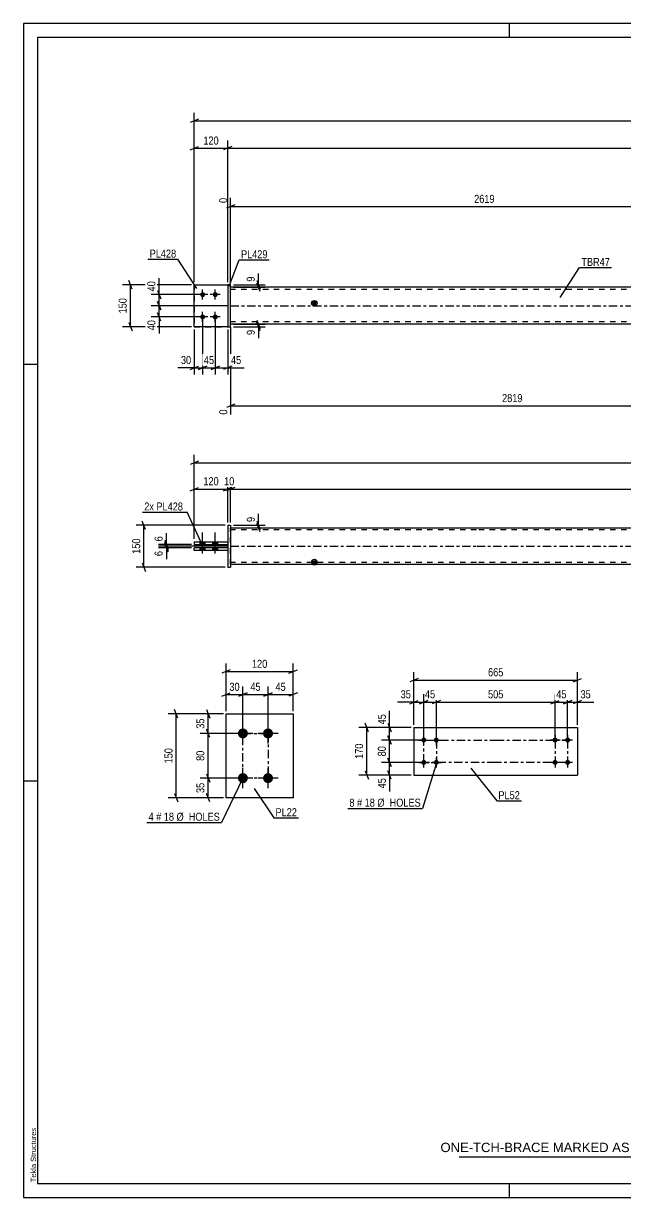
# Model space of a CAD drawing. Header units: millimetres. Extents: x 0 to 594, y 0 to 420.
# Drawn here: x 0 to 215.5, y 0 to 420 of the extents above; entities that cross this region are included whole.
import ezdxf

# ---------------------------------------------------------------- set-up
doc = ezdxf.new("R2010")
doc.units = ezdxf.units.MM
doc.linetypes.add('DXK_LINE_DOT2', pattern=[3.9198, 1.9599, -1.9599])
doc.linetypes.add('DXK_LINE_DOT3', pattern=[5.9187, 2.979, -0.9799, 0.9799, -0.9799])
doc.styles.add('Arial', font='ARIAL.TTF', dxfattribs={"height": 0.2})
doc.styles.add('Arial Narrow', font='ARIALN.TTF', dxfattribs={"height": 0.2})

# ---------------------------------------------------------------- blocks, each defined once
blk = doc.blocks.new('Unknown-501144083-1163')
at = {"color": 5, "linetype": 'Continuous'}
for p, q in [((594, 420), (0, 420)), ((0, 420), (0, 0)), ((174, 415), (174, 420)), ((589, 415), (5, 415)), ((5, 415), (5, 5)), ((5, 298), (0, 298)), ((5, 149), (0, 149)), ((5, 5), (589, 5)), ((174, 0), (174, 5)), ((0, 0), (594, 0))]:
    blk.add_line(p, q, dxfattribs=at)
at = {"color": 174, "linetype": 'Continuous', "style": 'Arial'}
blk.add_text('Tekla Structures', height=1.9102, rotation=90, dxfattribs=at).set_placement((4.5, 5.5))
blk = doc.blocks.new('Unknown-501144083-4539')
at = {"color": 7, "linetype": 'Continuous'}
blk.add_line((156, 14.5), (226, 14.5), dxfattribs=at)
at = {"color": 7, "style": 'Arial'}
blk.add_text('ONE-TCH-BRACE MARKED AS TBR47', height=3.3428, dxfattribs=at).set_placement((149.28, 16.25))
blk = doc.blocks.new('Part-501144083-1948 - 1937')
at = {"color": 2, "linetype": 'Continuous'}
for p, q in [((73.15, 240.51), (74.15, 240.51)), ((73.15, 240.51), (73.15, 225.51)), ((74.15, 240.51), (74.15, 225.51)), ((73.15, 225.51), (74.15, 225.51))]:
    blk.add_line(p, q, dxfattribs=at)
blk = doc.blocks.new('Bolt-501144083-1941 - 1937')
at = {"linetype": 'Continuous'}
for points in [[(63.25, 233.61), (65.05, 233.61), (65.05, 234.61), (63.25, 234.61)], [(63.25, 233.61), (65.05, 233.61), (65.05, 234.61), (63.25, 234.61)], [(63.25, 231.41), (65.05, 231.41), (65.05, 232.41), (63.25, 232.41)], [(63.25, 231.41), (65.05, 231.41), (65.05, 232.41), (63.25, 232.41)], [(67.75, 233.61), (69.55, 233.61), (69.55, 234.61), (67.75, 234.61)], [(67.75, 233.61), (69.55, 233.61), (69.55, 234.61), (67.75, 234.61)], [(67.75, 231.41), (69.55, 231.41), (69.55, 232.41), (67.75, 232.41)], [(67.75, 231.41), (69.55, 231.41), (69.55, 232.41), (67.75, 232.41)]]:
    blk.add_hatch(color=1, dxfattribs=at).paths.add_polyline_path(points)
at = {"color": 1, "linetype": 'Continuous'}
for p, q in [((64.15, 230.41), (64.15, 237.91)), ((64.15, 230.41), (64.15, 237.91)), ((68.65, 230.41), (68.65, 237.91)), ((68.65, 230.41), (68.65, 237.91)), ((63.25, 233.61), (63.25, 234.61)), ((63.25, 233.61), (63.25, 234.61)), ((63.25, 231.41), (63.25, 232.41)), ((63.25, 231.41), (63.25, 232.41)), ((65.05, 233.61), (65.05, 234.61)), ((65.05, 233.61), (65.05, 234.61)), ((65.05, 231.41), (65.05, 232.41)), ((65.05, 231.41), (65.05, 232.41)), ((67.75, 233.61), (67.75, 234.61)), ((67.75, 233.61), (67.75, 234.61)), ((67.75, 231.41), (67.75, 232.41)), ((67.75, 231.41), (67.75, 232.41)), ((69.55, 233.61), (69.55, 234.61)), ((69.55, 233.61), (69.55, 234.61)), ((69.55, 231.41), (69.55, 232.41)), ((69.55, 231.41), (69.55, 232.41))]:
    blk.add_line(p, q, dxfattribs=at)
blk = doc.blocks.new('Part-501144083-1958 - 1937')
at = {"color": 2, "linetype": 'Continuous'}
for p, q in [((61.15, 231.41), (61.15, 232.41)), ((73.15, 232.41), (61.15, 232.41)), ((73.15, 231.41), (61.15, 231.41)), ((73.15, 232.41), (73.15, 231.41))]:
    blk.add_line(p, q, dxfattribs=at)
blk = doc.blocks.new('Part-501144083-1953 - 1937')
at = {"color": 2, "linetype": 'Continuous'}
for p, q in [((61.15, 234.61), (61.15, 233.61)), ((61.15, 234.61), (73.15, 234.61)), ((61.15, 233.61), (73.15, 233.61)), ((73.15, 234.61), (73.15, 233.61))]:
    blk.add_line(p, q, dxfattribs=at)
blk = doc.blocks.new('Part-501144083-1974 - 1937')
at = {"linetype": 'Continuous'}
blk.add_hatch(color=2, dxfattribs=at).paths.add_polyline_path([(104.15, 226.41), (103.35, 227.81), (104.95, 227.81)])
at = {"color": 2, "linetype": 'Continuous'}
for p, q in [((74.15, 239.61), (162.15, 239.61)), ((162.25, 239.61), (400.1, 239.61)), ((400.2, 239.61), (488.2, 239.61)), ((274.77, 233.71), (274.77, 232.31)), ((274.77, 233.71), (302.32, 233.71)), ((274.77, 232.31), (302.32, 232.31)), ((287.59, 233.71), (287.59, 233.61)), ((287.59, 232.31), (287.59, 232.41)), ((302.32, 233.71), (302.32, 233.61)), ((302.32, 232.31), (302.32, 232.41)), ((104.15, 226.41), (103.35, 227.81)), ((103.35, 227.81), (104.95, 227.81)), ((104.95, 227.81), (104.15, 226.41)), ((162.15, 226.41), (74.15, 226.41)), ((400.1, 226.41), (162.25, 226.41)), ((488.2, 226.41), (400.2, 226.41))]:
    blk.add_line(p, q, dxfattribs=at)
at = {"color": 7, "linetype": 'DXK_LINE_DOT2'}
for p, q in [((74.15, 226.41), (74.15, 239.61)), ((488.2, 239.61), (488.2, 226.41)), ((162.15, 238.81), (74.15, 238.81)), ((400.1, 238.81), (162.25, 238.81)), ((488.2, 238.81), (400.2, 238.81)), ((260.04, 233.71), (260.04, 232.31)), ((274.77, 233.71), (260.04, 233.71)), ((260.04, 232.31), (274.77, 232.31)), ((287.59, 233.61), (287.59, 232.41)), ((302.32, 233.61), (302.32, 232.41)), ((162.15, 227.21), (74.15, 227.21)), ((400.1, 227.21), (162.25, 227.21)), ((488.2, 227.21), (400.2, 227.21))]:
    blk.add_line(p, q, dxfattribs=at)
at = {"color": 7, "linetype": 'DXK_LINE_DOT3'}
for p, q in [((74.15, 233.01), (162.15, 233.01)), ((162.25, 233.01), (400.1, 233.01)), ((400.2, 233.01), (488.2, 233.01))]:
    blk.add_line(p, q, dxfattribs=at)
at = {"color": 2, "linetype": 'Continuous'}
blk.add_circle((104.15, 227.31), 1, dxfattribs=at)
blk = doc.blocks.new('Bolt-501144083-2413 - 2407')
at = {"linetype": 'Continuous'}
for points in [[(143.3, 164.55, -1), (143.3, 162.75, -1)], [(147.8, 164.55, -1), (147.8, 162.75, -1)], [(143.3, 156.55, -1), (143.3, 154.75, -1)], [(147.8, 156.55, -1), (147.8, 154.75, -1)]]:
    blk.add_hatch(color=1, dxfattribs=at).paths.add_polyline_path(points)
at = {"color": 1, "linetype": 'Continuous'}
for p, q in [((143.3, 161.85), (143.3, 165.45)), ((147.8, 161.85), (147.8, 165.45)), ((141.5, 163.65), (145.1, 163.65)), ((146, 163.65), (149.6, 163.65)), ((141.5, 155.65), (145.1, 155.65)), ((143.3, 153.85), (143.3, 157.45)), ((146, 155.65), (149.6, 155.65)), ((147.8, 153.85), (147.8, 157.45))]:
    blk.add_line(p, q, dxfattribs=at)
blk = doc.blocks.new('Bolt-501144083-2418 - 2407')
at = {"linetype": 'Continuous'}
for points in [[(190.3, 162.75, -1), (190.3, 164.55, -1)], [(194.8, 162.75, -1), (194.8, 164.55, -1)], [(190.3, 154.75, -1), (190.3, 156.55, -1)], [(194.8, 154.75, -1), (194.8, 156.55, -1)]]:
    blk.add_hatch(color=1, dxfattribs=at).paths.add_polyline_path(points)
at = {"color": 1, "linetype": 'Continuous'}
for p, q in [((190.3, 165.45), (190.3, 161.85)), ((194.8, 165.45), (194.8, 161.85)), ((192.1, 163.65), (188.5, 163.65)), ((196.6, 163.65), (193, 163.65)), ((192.1, 155.65), (188.5, 155.65)), ((190.3, 157.45), (190.3, 153.85)), ((196.6, 155.65), (193, 155.65)), ((194.8, 157.45), (194.8, 153.85))]:
    blk.add_line(p, q, dxfattribs=at)
blk = doc.blocks.new('Part-501144083-2423 - 2407')
at = {"color": 2, "linetype": 'Continuous'}
for p, q in [((139.8, 168.15), (139.8, 151.15)), ((139.8, 168.15), (169, 168.15)), ((169.1, 168.15), (198.3, 168.15)), ((198.3, 168.15), (198.3, 151.15)), ((139.8, 151.15), (169, 151.15)), ((169.1, 151.15), (198.3, 151.15))]:
    blk.add_line(p, q, dxfattribs=at)
blk = doc.blocks.new('Bolt-501144083-1489 - 1403')
at = {"linetype": 'Continuous'}
for points in [[(64.15, 322.11, -1), (64.15, 323.91, -1)], [(68.65, 322.11, -1), (68.65, 323.91, -1)], [(64.15, 314.11, -1), (64.15, 315.91, -1)], [(68.65, 314.11, -1), (68.65, 315.91, -1)]]:
    blk.add_hatch(color=1, dxfattribs=at).paths.add_polyline_path(points)
at = {"color": 1, "linetype": 'Continuous'}
for p, q in [((64.15, 321.21), (64.15, 324.81)), ((68.65, 321.21), (68.65, 324.81)), ((65.95, 323.01), (62.35, 323.01)), ((70.45, 323.01), (66.85, 323.01)), ((65.95, 315.01), (62.35, 315.01)), ((64.15, 313.21), (64.15, 316.81)), ((70.45, 315.01), (66.85, 315.01)), ((68.65, 313.21), (68.65, 316.81))]:
    blk.add_line(p, q, dxfattribs=at)
blk = doc.blocks.new('Part-501144083-1462 - 1403')
at = {"color": 7, "linetype": 'DXK_LINE_DOT2'}
for p, q in [((61.15, 326.51), (61.15, 311.51)), ((61.15, 326.51), (73.15, 326.51)), ((73.15, 326.51), (73.15, 311.51)), ((61.15, 311.51), (73.15, 311.51))]:
    blk.add_line(p, q, dxfattribs=at)
blk = doc.blocks.new('Part-501144083-1430 - 1403')
at = {"linetype": 'Continuous'}
blk.add_hatch(color=2, dxfattribs=at).paths.add_polyline_path([(104.15, 319.01), (103.35, 320.41), (104.95, 320.41)])
at = {"color": 2, "linetype": 'Continuous'}
for p, q in [((162.15, 325.61), (74.15, 325.61)), ((400.1, 325.61), (162.25, 325.61)), ((488.2, 325.61), (400.2, 325.61)), ((104.15, 319.01), (103.35, 320.41)), ((103.35, 320.41), (104.95, 320.41)), ((104.95, 320.41), (104.15, 319.01)), ((162.15, 312.41), (74.15, 312.41)), ((400.1, 312.41), (162.25, 312.41)), ((488.2, 312.41), (400.2, 312.41))]:
    blk.add_line(p, q, dxfattribs=at)
at = {"color": 7, "linetype": 'DXK_LINE_DOT2'}
for p, q in [((74.15, 312.41), (74.15, 325.61)), ((162.15, 324.81), (74.15, 324.81)), ((400.1, 324.81), (162.25, 324.81)), ((260.04, 325.61), (260.04, 324.81)), ((287.59, 325.61), (287.59, 324.81)), ((488.2, 324.81), (400.2, 324.81)), ((488.2, 312.41), (488.2, 325.61)), ((162.15, 313.21), (74.15, 313.21)), ((400.1, 313.21), (162.25, 313.21)), ((274.77, 312.41), (274.77, 313.21)), ((302.32, 312.41), (302.32, 313.21)), ((488.2, 313.21), (400.2, 313.21))]:
    blk.add_line(p, q, dxfattribs=at)
at = {"color": 7, "linetype": 'DXK_LINE_DOT3'}
for p, q in [((74.15, 319.01), (162.15, 319.01)), ((162.25, 319.01), (400.1, 319.01)), ((400.2, 319.01), (488.2, 319.01))]:
    blk.add_line(p, q, dxfattribs=at)
at = {"color": 2, "linetype": 'Continuous'}
blk.add_circle((104.15, 319.91), 1, dxfattribs=at)
blk = doc.blocks.new('Part-501144083-1467 - 1403')
at = {"color": 2, "linetype": 'Continuous'}
for p, q in [((61.15, 311.51), (61.15, 326.51)), ((61.15, 326.51), (73.15, 326.51)), ((73.15, 311.51), (61.15, 311.51))]:
    blk.add_line(p, q, dxfattribs=at)
at = {"color": 7, "linetype": 'DXK_LINE_DOT2'}
blk.add_line((73.15, 326.51), (73.15, 311.51), dxfattribs=at)
blk = doc.blocks.new('Part-501144083-1472 - 1403')
at = {"color": 2, "linetype": 'Continuous'}
for p, q in [((74.15, 326.51), (73.15, 326.51)), ((73.15, 326.51), (73.15, 311.51)), ((74.15, 311.51), (74.15, 326.51)), ((73.15, 311.51), (74.15, 311.51))]:
    blk.add_line(p, q, dxfattribs=at)
blk = doc.blocks.new('Part-501144083-2172 - 2166')
at = {"color": 2, "linetype": 'Continuous'}
for p, q in [((72.55, 143.03), (72.55, 173.03)), ((72.55, 173.03), (96.55, 173.03)), ((96.55, 173.03), (96.55, 143.03)), ((96.55, 143.03), (72.55, 143.03))]:
    blk.add_line(p, q, dxfattribs=at)
blk = doc.blocks.new('Bolt-501144083-2233 - 2166')
at = {"linetype": 'Continuous'}
for points in [[(78.55, 164.23, -1), (78.55, 167.83, -1)], [(87.55, 164.23, -1), (87.55, 167.83, -1)], [(78.55, 148.23, -1), (78.55, 151.83, -1)], [(87.55, 148.23, -1), (87.55, 151.83, -1)]]:
    blk.add_hatch(color=1, dxfattribs=at).paths.add_polyline_path(points)
at = {"color": 1, "linetype": 'Continuous'}
for p, q in [((78.55, 162.43), (78.55, 169.63)), ((87.55, 162.43), (87.55, 169.63)), ((82.15, 166.03), (74.95, 166.03)), ((91.15, 166.03), (83.95, 166.03)), ((78.55, 146.43), (78.55, 153.63)), ((87.55, 146.43), (87.55, 153.63)), ((82.15, 150.03), (74.95, 150.03)), ((91.15, 150.03), (83.95, 150.03))]:
    blk.add_line(p, q, dxfattribs=at)
blk = doc.blocks.new('Rectangle-501144083-2539 - 2407')
at = {"color": 1, "linetype": 'DXK_LINE_DOT3'}
for p, q in [((143.3, 163.65), (169, 163.65)), ((143.3, 155.65), (143.3, 163.65)), ((169.1, 163.65), (194.8, 163.65)), ((194.8, 163.65), (194.8, 155.65)), ((169, 155.65), (143.3, 155.65)), ((194.8, 155.65), (169.1, 155.65))]:
    blk.add_line(p, q, dxfattribs=at)
blk = doc.blocks.new('Rectangle-501144083-2359 - 2166')
at = {"color": 1, "linetype": 'DXK_LINE_DOT3'}
blk.add_lwpolyline([(78.55, 166.03), (87.55, 166.03), (87.55, 150.03), (78.55, 150.03), (78.55, 166.03)], close=True, dxfattribs=at)
blk = doc.blocks.new('Line-501144083-2532 - 2407')
at = {"color": 1, "linetype": 'DXK_LINE_DOT3'}
blk.add_line((147.8, 163.65), (147.8, 155.65), dxfattribs=at)
blk = doc.blocks.new('Line-501144083-2525 - 2407')
at = {"color": 1, "linetype": 'DXK_LINE_DOT3'}
blk.add_line((190.3, 163.65), (190.3, 155.65), dxfattribs=at)
blk = doc.blocks.new('StraightDimension-501144083-2080 - 1937')
at = {"color": 7, "linetype": 'Continuous'}
for p, q in [((60.15, 233.61), (48.3, 233.61)), ((73.15, 233.01), (48.3, 233.01)), ((50.55, 235.11), (51.75, 232.11)), ((51.75, 231.51), (50.55, 234.51)), ((51.15, 233.01), (51.15, 233.61))]:
    blk.add_line(p, q, dxfattribs=at)
at = {"color": 0}
blk.add_wipeout([(50.4, 237.17), (46.2, 237.17), (46.2, 234.14), (50.4, 234.14)], dxfattribs=at)
at = {"color": 7, "linetype": 'Continuous'}
blk.add_line((51.15, 233.61), (51.15, 237.69), dxfattribs=at)
blk.add_line((51.15, 233.61), (51.15, 237.69), dxfattribs=at)
at = {"color": 3, "style": 'Arial Narrow'}
blk.add_text('6', height=2.86, rotation=90.0002, dxfattribs=at).set_placement((49.8, 234.74))
blk = doc.blocks.new('StraightDimension-501144083-1991 - 1937')
at = {"color": 7, "linetype": 'Continuous'}
for p, q in [((61.15, 235.61), (61.15, 265.68)), ((501.2, 235.61), (501.2, 265.68)), ((62.65, 263.43), (59.65, 262.23)), ((61.15, 262.83), (501.2, 262.83)), ((499.7, 262.23), (502.7, 263.43))]:
    blk.add_line(p, q, dxfattribs=at)
at = {"color": 0}
blk.add_wipeout([(285.43, 263.58), (285.43, 267.78), (276.92, 267.78), (276.92, 263.58)], dxfattribs=at)
at = {"color": 3, "style": 'Arial Narrow'}
blk.add_text('5838', height=2.863, dxfattribs=at).set_placement((277.52, 264.18))
blk = doc.blocks.new('StraightDimension-501144083-2030 - 1937')
at = {"color": 7, "linetype": 'Continuous'}
for p, q in [((74.15, 241.51), (74.15, 256.31)), ((488.2, 241.51), (488.2, 256.31)), ((75.65, 254.06), (72.65, 252.86)), ((74.15, 253.46), (488.2, 253.46)), ((486.7, 252.86), (489.7, 254.06))]:
    blk.add_line(p, q, dxfattribs=at)
at = {"color": 0}
blk.add_wipeout([(285.43, 254.21), (285.43, 258.41), (276.92, 258.41), (276.92, 254.21)], dxfattribs=at)
at = {"color": 3, "style": 'Arial Narrow'}
blk.add_text('5578', height=2.863, dxfattribs=at).set_placement((277.52, 254.81))
blk = doc.blocks.new('StraightDimension-501144083-2002 - 1937')
at = {"color": 7, "linetype": 'Continuous'}
for p, q in [((75.15, 240.51), (86.55, 240.51)), ((75.15, 239.61), (86.55, 239.61)), ((83.55, 242.01), (84.75, 239.01)), ((84.75, 238.11), (83.55, 241.11)), ((84.15, 239.61), (84.15, 240.51))]:
    blk.add_line(p, q, dxfattribs=at)
at = {"color": 0}
blk.add_wipeout([(83.4, 244.07), (79.2, 244.07), (79.2, 241.04), (83.4, 241.04)], dxfattribs=at)
at = {"color": 7, "linetype": 'Continuous'}
blk.add_line((84.15, 240.51), (84.15, 244.59), dxfattribs=at)
blk.add_line((84.15, 240.51), (84.15, 244.59), dxfattribs=at)
at = {"color": 3, "style": 'Arial Narrow'}
blk.add_text('9', height=2.86, rotation=90.0002, dxfattribs=at).set_placement((82.8, 241.64))
blk = doc.blocks.new('StraightDimension-501144083-2011 - 1937')
at = {"color": 7, "linetype": 'Continuous'}
for p, q in [((61.15, 235.61), (61.15, 256.31)), ((73.15, 241.51), (73.15, 256.31)), ((59.65, 252.86), (62.65, 254.06)), ((61.15, 253.46), (73.15, 253.46)), ((74.65, 254.06), (71.65, 252.86))]:
    blk.add_line(p, q, dxfattribs=at)
at = {"color": 0}
blk.add_wipeout([(70.5, 254.21), (70.5, 258.41), (63.81, 258.41), (63.81, 254.21)], dxfattribs=at)
at = {"color": 3, "style": 'Arial Narrow'}
blk.add_text('120', height=2.863, dxfattribs=at).set_placement((64.41, 254.81))
blk = doc.blocks.new('StraightDimension-501144083-2021 - 1937')
at = {"color": 7, "linetype": 'Continuous'}
for p, q in [((73.15, 241.51), (73.15, 256.31)), ((74.15, 241.51), (74.15, 256.31)), ((71.65, 252.86), (74.65, 254.06)), ((75.65, 254.06), (72.65, 252.86)), ((73.15, 253.46), (74.15, 253.46))]:
    blk.add_line(p, q, dxfattribs=at)
at = {"color": 0}
blk.add_wipeout([(76.08, 254.21), (76.08, 258.41), (71.23, 258.41), (71.23, 254.21)], dxfattribs=at)
at = {"color": 3, "style": 'Arial Narrow'}
blk.add_text('10', height=2.863, dxfattribs=at).set_placement((71.83, 254.81))
blk = doc.blocks.new('StraightDimension-501144083-2067 - 1937')
at = {"color": 7, "linetype": 'Continuous'}
for p, q in [((73.15, 233.01), (48.3, 233.01)), ((60.15, 232.41), (48.3, 232.41)), ((50.55, 234.51), (51.75, 231.51)), ((51.75, 230.91), (50.55, 233.91)), ((51.15, 232.41), (51.15, 233.01))]:
    blk.add_line(p, q, dxfattribs=at)
at = {"color": 0}
blk.add_wipeout([(50.4, 231.89), (46.2, 231.89), (46.2, 228.86), (50.4, 228.86)], dxfattribs=at)
at = {"color": 7, "linetype": 'Continuous'}
blk.add_line((51.15, 232.41), (51.15, 228.34), dxfattribs=at)
blk.add_line((51.15, 232.41), (51.15, 228.34), dxfattribs=at)
at = {"color": 3, "style": 'Arial Narrow'}
blk.add_text('6', height=2.86, rotation=90.0002, dxfattribs=at).set_placement((49.8, 229.46))
blk = doc.blocks.new('StraightDimension-501144083-3790 - 1937')
at = {"color": 7, "linetype": 'Continuous'}
for p, q in [((72.15, 240.51), (40.29, 240.51)), ((43.74, 239.01), (42.54, 242.01)), ((43.14, 225.51), (43.14, 240.51)), ((42.54, 227.01), (43.74, 224.01)), ((72.15, 225.51), (40.29, 225.51))]:
    blk.add_line(p, q, dxfattribs=at)
at = {"color": 0}
blk.add_wipeout([(42.39, 236.36), (38.19, 236.36), (38.19, 229.67), (42.39, 229.67)], dxfattribs=at)
at = {"color": 3, "style": 'Arial Narrow'}
blk.add_text('150', height=2.863, rotation=90.0002, dxfattribs=at).set_placement((41.79, 230.27))
blk = doc.blocks.new('StraightDimension-501144083-2477 - 2407')
at = {"color": 7, "linetype": 'Continuous'}
for p, q in [((141.3, 185.73), (138.3, 184.53)), ((139.8, 169.15), (139.8, 187.98)), ((139.8, 185.13), (198.3, 185.13)), ((196.8, 184.53), (199.8, 185.73)), ((198.3, 169.15), (198.3, 187.98))]:
    blk.add_line(p, q, dxfattribs=at)
at = {"color": 0}
blk.add_wipeout([(172.39, 185.88), (172.39, 190.08), (165.71, 190.08), (165.71, 185.88)], dxfattribs=at)
at = {"color": 3, "style": 'Arial Narrow'}
blk.add_text('665', height=2.863, dxfattribs=at).set_placement((166.31, 186.48))
blk = doc.blocks.new('StraightDimension-501144083-2496 - 2407')
at = {"color": 7, "linetype": 'Continuous'}
for p, q in [((130.47, 165.15), (131.67, 162.15)), ((142.3, 163.65), (128.22, 163.65)), ((131.07, 155.65), (131.07, 163.65)), ((142.3, 155.65), (128.22, 155.65)), ((131.67, 154.15), (130.47, 157.15))]:
    blk.add_line(p, q, dxfattribs=at)
at = {"color": 0}
blk.add_wipeout([(130.32, 162.08), (126.12, 162.08), (126.12, 157.22), (130.32, 157.22)], dxfattribs=at)
at = {"color": 3, "style": 'Arial Narrow'}
blk.add_text('80', height=2.863, rotation=90.0002, dxfattribs=at).set_placement((129.72, 157.82))
blk = doc.blocks.new('StraightDimension-501144083-2426 - 2407')
at = {"color": 7, "linetype": 'Continuous'}
for p, q in [((193.3, 176.65), (196.3, 177.85)), ((194.8, 164.65), (194.8, 180.1)), ((194.8, 177.25), (198.3, 177.25)), ((199.8, 177.85), (196.8, 176.65)), ((198.3, 169.15), (198.3, 180.1))]:
    blk.add_line(p, q, dxfattribs=at)
at = {"color": 0}
blk.add_wipeout([(203.68, 178), (203.68, 182.2), (198.82, 182.2), (198.82, 178)], dxfattribs=at)
at = {"color": 7, "linetype": 'Continuous'}
blk.add_line((198.3, 177.25), (204.2, 177.25), dxfattribs=at)
blk.add_line((198.3, 177.25), (204.2, 177.25), dxfattribs=at)
at = {"color": 3, "style": 'Arial Narrow'}
blk.add_text('35', height=2.863, dxfattribs=at).set_placement((199.42, 178.6))
blk = doc.blocks.new('StraightDimension-501144083-2436 - 2407')
at = {"color": 7, "linetype": 'Continuous'}
for p, q in [((149.3, 177.85), (146.3, 176.65)), ((147.8, 164.65), (147.8, 180.1)), ((147.8, 177.25), (190.3, 177.25)), ((188.8, 176.65), (191.8, 177.85)), ((190.3, 164.65), (190.3, 180.1))]:
    blk.add_line(p, q, dxfattribs=at)
at = {"color": 0}
blk.add_wipeout([(172.39, 178), (172.39, 182.2), (165.71, 182.2), (165.71, 178)], dxfattribs=at)
at = {"color": 3, "style": 'Arial Narrow'}
blk.add_text('505', height=2.863, dxfattribs=at).set_placement((166.31, 178.6))
blk = doc.blocks.new('StraightDimension-501144083-2446 - 2407')
at = {"color": 7, "linetype": 'Continuous'}
for p, q in [((188.8, 176.65), (191.8, 177.85)), ((190.3, 164.65), (190.3, 180.1)), ((190.3, 177.25), (194.8, 177.25)), ((196.3, 177.85), (193.3, 176.65)), ((194.8, 164.65), (194.8, 180.1))]:
    blk.add_line(p, q, dxfattribs=at)
at = {"color": 0}
blk.add_wipeout([(194.98, 178), (194.98, 182.2), (190.12, 182.2), (190.12, 178)], dxfattribs=at)
at = {"color": 3, "style": 'Arial Narrow'}
blk.add_text('45', height=2.863, dxfattribs=at).set_placement((190.72, 178.6))
blk = doc.blocks.new('StraightDimension-501144083-2456 - 2407')
at = {"color": 7, "linetype": 'Continuous'}
for p, q in [((141.8, 176.65), (144.8, 177.85)), ((143.3, 164.65), (143.3, 180.1)), ((143.3, 177.25), (147.8, 177.25)), ((149.3, 177.85), (146.3, 176.65)), ((147.8, 164.65), (147.8, 180.1))]:
    blk.add_line(p, q, dxfattribs=at)
at = {"color": 0}
blk.add_wipeout([(147.98, 178), (147.98, 182.2), (143.12, 182.2), (143.12, 178)], dxfattribs=at)
at = {"color": 3, "style": 'Arial Narrow'}
blk.add_text('45', height=2.863, dxfattribs=at).set_placement((143.72, 178.6))
blk = doc.blocks.new('StraightDimension-501144083-2466 - 2407')
at = {"color": 7, "linetype": 'Continuous'}
for p, q in [((138.3, 176.65), (141.3, 177.85)), ((139.8, 169.15), (139.8, 180.1)), ((139.8, 177.25), (143.3, 177.25)), ((144.8, 177.85), (141.8, 176.65)), ((143.3, 164.65), (143.3, 180.1))]:
    blk.add_line(p, q, dxfattribs=at)
at = {"color": 0}
blk.add_wipeout([(139.27, 178), (139.27, 182.2), (134.42, 182.2), (134.42, 178)], dxfattribs=at)
at = {"color": 7, "linetype": 'Continuous'}
blk.add_line((139.8, 177.25), (133.89, 177.25), dxfattribs=at)
blk.add_line((139.8, 177.25), (133.89, 177.25), dxfattribs=at)
at = {"color": 3, "style": 'Arial Narrow'}
blk.add_text('35', height=2.863, dxfattribs=at).set_placement((135.02, 178.6))
blk = doc.blocks.new('StraightDimension-501144083-2488 - 2407')
at = {"color": 7, "linetype": 'Continuous'}
for p, q in [((142.3, 155.65), (128.22, 155.65)), ((130.47, 157.15), (131.67, 154.15)), ((131.07, 151.15), (131.07, 155.65)), ((131.67, 149.65), (130.47, 152.65)), ((138.8, 151.15), (128.22, 151.15))]:
    blk.add_line(p, q, dxfattribs=at)
at = {"color": 0}
blk.add_wipeout([(130.32, 150.62), (126.12, 150.62), (126.12, 145.77), (130.32, 145.77)], dxfattribs=at)
at = {"color": 7, "linetype": 'Continuous'}
blk.add_line((131.07, 151.15), (131.07, 145.24), dxfattribs=at)
blk.add_line((131.07, 151.15), (131.07, 145.24), dxfattribs=at)
at = {"color": 3, "style": 'Arial Narrow'}
blk.add_text('45', height=2.863, rotation=90.0002, dxfattribs=at).set_placement((129.72, 146.37))
blk = doc.blocks.new('StraightDimension-501144083-2506 - 2407')
at = {"color": 7, "linetype": 'Continuous'}
for p, q in [((138.8, 168.15), (128.22, 168.15)), ((130.47, 169.65), (131.67, 166.65)), ((131.07, 163.65), (131.07, 168.15)), ((131.67, 162.15), (130.47, 165.15)), ((142.3, 163.65), (128.22, 163.65))]:
    blk.add_line(p, q, dxfattribs=at)
at = {"color": 0}
blk.add_wipeout([(130.32, 173.53), (126.12, 173.53), (126.12, 168.67), (130.32, 168.67)], dxfattribs=at)
at = {"color": 7, "linetype": 'Continuous'}
blk.add_line((131.07, 168.15), (131.07, 174.05), dxfattribs=at)
blk.add_line((131.07, 168.15), (131.07, 174.05), dxfattribs=at)
at = {"color": 3, "style": 'Arial Narrow'}
blk.add_text('45', height=2.863, rotation=90.0002, dxfattribs=at).set_placement((129.72, 169.27))
blk = doc.blocks.new('StraightDimension-501144083-2517 - 2407')
at = {"color": 7, "linetype": 'Continuous'}
for p, q in [((138.8, 168.15), (120.06, 168.15)), ((123.51, 166.65), (122.31, 169.65)), ((122.91, 151.15), (122.91, 168.15)), ((122.31, 152.65), (123.51, 149.65)), ((138.8, 151.15), (120.06, 151.15))]:
    blk.add_line(p, q, dxfattribs=at)
at = {"color": 0}
blk.add_wipeout([(122.16, 162.99), (117.96, 162.99), (117.96, 156.31), (122.16, 156.31)], dxfattribs=at)
at = {"color": 3, "style": 'Arial Narrow'}
blk.add_text('170', height=2.863, rotation=90.0002, dxfattribs=at).set_placement((121.56, 156.91))
blk = doc.blocks.new('StraightDimension-501144083-3752 - 1403')
at = {"color": 7, "linetype": 'Continuous'}
for p, q in [((38.88, 325.01), (37.68, 328.01)), ((60.15, 326.51), (35.43, 326.51)), ((38.28, 311.51), (38.28, 326.51)), ((60.15, 311.51), (35.43, 311.51)), ((37.68, 313.01), (38.88, 310.01))]:
    blk.add_line(p, q, dxfattribs=at)
at = {"color": 0}
blk.add_wipeout([(37.53, 322.35), (33.33, 322.35), (33.33, 315.67), (37.53, 315.67)], dxfattribs=at)
at = {"color": 3, "style": 'Arial Narrow'}
blk.add_text('150', height=2.863, rotation=90.0002, dxfattribs=at).set_placement((36.93, 316.27))
blk = doc.blocks.new('StraightDimension-501144083-1691 - 1403')
at = {"color": 7, "linetype": 'Continuous'}
for p, q in [((74.15, 311.41), (74.15, 280.08)), ((275.82, 311.41), (275.82, 274.6)), ((75.65, 283.81), (72.65, 282.61)), ((74.15, 283.21), (275.82, 283.21)), ((274.32, 282.61), (277.32, 283.81))]:
    blk.add_line(p, q, dxfattribs=at)
at = {"color": 0}
blk.add_wipeout([(179.24, 283.96), (179.24, 288.16), (170.73, 288.16), (170.73, 283.96)], dxfattribs=at)
at = {"color": 0, "linetype": 'Continuous'}
for points in [[(73.55, 282.51), (69.35, 282.51), (69.35, 279.48), (73.55, 279.48)], [(275.22, 282.51), (271.02, 282.51), (271.02, 274), (275.22, 274)]]:
    blk.add_wipeout(points, dxfattribs=at)
at = {"color": 3, "style": 'Arial Narrow'}
blk.add_text('2819', height=2.863, dxfattribs=at).set_placement((171.33, 284.56))
at = {"color": 3, "linetype": 'Continuous', "style": 'Arial Narrow'}
for s, height, p in [('0', 2.86, (72.95, 280.08)), ('2819', 2.863, (274.62, 274.6))]:
    blk.add_text(s, height=height, rotation=90.0002, dxfattribs=at).set_placement(p)
blk = doc.blocks.new('StraightDimension-501144083-1525 - 1403')
at = {"color": 7, "linetype": 'Continuous'}
for p, q in [((47.96, 320.51), (49.16, 317.51)), ((73.15, 319.01), (45.71, 319.01)), ((63.15, 315.01), (45.71, 315.01)), ((49.16, 313.51), (47.96, 316.51)), ((48.56, 315.01), (48.56, 319.01))]:
    blk.add_line(p, q, dxfattribs=at)
at = {"color": 0}
blk.add_wipeout([(47.81, 314.49), (43.61, 314.49), (43.61, 309.63), (47.81, 309.63)], dxfattribs=at)
at = {"color": 7, "linetype": 'Continuous'}
blk.add_line((48.56, 315.01), (48.56, 309.1), dxfattribs=at)
blk.add_line((48.56, 315.01), (48.56, 309.1), dxfattribs=at)
at = {"color": 3, "style": 'Arial Narrow'}
blk.add_text('40', height=2.863, rotation=90.0002, dxfattribs=at).set_placement((47.21, 310.23))
blk = doc.blocks.new('StraightDimension-501144083-1885 - 1403')
at = {"color": 7, "linetype": 'Continuous'}
for p, q in [((61.15, 327.51), (61.15, 378.19)), ((73.15, 327.51), (73.15, 378.19)), ((59.65, 374.74), (62.65, 375.94)), ((61.15, 375.34), (73.15, 375.34)), ((74.65, 375.94), (71.65, 374.74))]:
    blk.add_line(p, q, dxfattribs=at)
at = {"color": 0}
blk.add_wipeout([(70.5, 376.09), (70.5, 380.29), (63.81, 380.29), (63.81, 376.09)], dxfattribs=at)
at = {"color": 3, "style": 'Arial Narrow'}
blk.add_text('120', height=2.863, dxfattribs=at).set_placement((64.41, 376.69))
blk = doc.blocks.new('StraightDimension-501144083-1818 - 1403')
at = {"color": 7, "linetype": 'Continuous'}
for p, q in [((61.15, 327.51), (61.15, 388)), ((501.2, 327.51), (501.2, 388)), ((62.65, 385.75), (59.65, 384.55)), ((61.15, 385.15), (501.2, 385.15)), ((499.7, 384.55), (502.7, 385.75))]:
    blk.add_line(p, q, dxfattribs=at)
at = {"color": 0}
blk.add_wipeout([(285.43, 385.9), (285.43, 390.1), (276.92, 390.1), (276.92, 385.9)], dxfattribs=at)
at = {"color": 3, "style": 'Arial Narrow'}
blk.add_text('5838', height=2.863, dxfattribs=at).set_placement((277.52, 386.5))
blk = doc.blocks.new('StraightDimension-501144083-1543 - 1403')
at = {"color": 7, "linetype": 'Continuous'}
for p, q in [((47.96, 324.51), (49.16, 321.51)), ((63.15, 323.01), (45.71, 323.01)), ((49.16, 317.51), (47.96, 320.51)), ((48.56, 319.01), (48.56, 323.01)), ((73.15, 319.01), (45.71, 319.01))]:
    blk.add_line(p, q, dxfattribs=at)
at = {"color": 0}
blk.add_wipeout([(47.81, 328.39), (43.61, 328.39), (43.61, 323.54), (47.81, 323.54)], dxfattribs=at)
at = {"color": 7, "linetype": 'Continuous'}
blk.add_line((48.56, 323.01), (48.56, 328.92), dxfattribs=at)
blk.add_line((48.56, 323.01), (48.56, 328.92), dxfattribs=at)
at = {"color": 3, "style": 'Arial Narrow'}
blk.add_text('40', height=2.863, rotation=90.0002, dxfattribs=at).set_placement((47.21, 324.14))
blk = doc.blocks.new('StraightDimension-501144083-1615 - 1403')
at = {"color": 7, "linetype": 'Continuous'}
for p, q in [((64.15, 314.01), (64.15, 294.42)), ((61.15, 310.51), (61.15, 294.42)), ((59.65, 296.22), (62.65, 297.42)), ((61.15, 296.82), (64.15, 296.82)), ((65.65, 297.42), (62.65, 296.22))]:
    blk.add_line(p, q, dxfattribs=at)
at = {"color": 0}
blk.add_wipeout([(60.63, 297.57), (60.63, 301.77), (55.77, 301.77), (55.77, 297.57)], dxfattribs=at)
at = {"color": 7, "linetype": 'Continuous'}
blk.add_line((61.15, 296.82), (55.25, 296.82), dxfattribs=at)
blk.add_line((61.15, 296.82), (55.25, 296.82), dxfattribs=at)
at = {"color": 3, "style": 'Arial Narrow'}
blk.add_text('30', height=2.863, dxfattribs=at).set_placement((56.37, 298.17))
blk = doc.blocks.new('StraightDimension-501144083-1631 - 1403')
at = {"color": 7, "linetype": 'Continuous'}
for p, q in [((64.15, 314.01), (64.15, 294.42)), ((68.65, 314.01), (68.65, 294.42)), ((62.65, 296.22), (65.65, 297.42)), ((64.15, 296.82), (68.65, 296.82)), ((70.15, 297.42), (67.15, 296.22))]:
    blk.add_line(p, q, dxfattribs=at)
at = {"color": 0}
blk.add_wipeout([(68.83, 297.57), (68.83, 301.77), (63.98, 301.77), (63.98, 297.57)], dxfattribs=at)
at = {"color": 3, "style": 'Arial Narrow'}
blk.add_text('45', height=2.863, dxfattribs=at).set_placement((64.58, 298.17))
blk = doc.blocks.new('StraightDimension-501144083-1644 - 1403')
at = {"color": 7, "linetype": 'Continuous'}
for p, q in [((68.65, 314.01), (68.65, 294.42)), ((73.15, 310.51), (73.15, 294.42)), ((67.15, 296.22), (70.15, 297.42)), ((68.65, 296.82), (73.15, 296.82)), ((74.65, 297.42), (71.65, 296.22))]:
    blk.add_line(p, q, dxfattribs=at)
at = {"color": 0}
blk.add_wipeout([(78.54, 297.57), (78.54, 301.77), (73.68, 301.77), (73.68, 297.57)], dxfattribs=at)
at = {"color": 7, "linetype": 'Continuous'}
blk.add_line((73.15, 296.82), (79.06, 296.82), dxfattribs=at)
blk.add_line((73.15, 296.82), (79.06, 296.82), dxfattribs=at)
at = {"color": 3, "style": 'Arial Narrow'}
blk.add_text('45', height=2.863, dxfattribs=at).set_placement((74.28, 298.17))
blk = doc.blocks.new('StraightDimension-501144083-1908 - 1403')
at = {"color": 7, "linetype": 'Continuous'}
for p, q in [((75.15, 312.41), (86.55, 312.41)), ((75.15, 311.51), (86.55, 311.51)), ((83.55, 313.91), (84.75, 310.91)), ((84.75, 310.01), (83.55, 313.01)), ((84.15, 311.51), (84.15, 312.41))]:
    blk.add_line(p, q, dxfattribs=at)
at = {"color": 0}
blk.add_wipeout([(83.4, 310.99), (79.2, 310.99), (79.2, 307.96), (83.4, 307.96)], dxfattribs=at)
at = {"color": 7, "linetype": 'Continuous'}
blk.add_line((84.15, 311.51), (84.15, 307.43), dxfattribs=at)
blk.add_line((84.15, 311.51), (84.15, 307.43), dxfattribs=at)
at = {"color": 3, "style": 'Arial Narrow'}
blk.add_text('9', height=2.86, rotation=90.0002, dxfattribs=at).set_placement((82.8, 308.56))
blk = doc.blocks.new('StraightDimension-501144083-1811 - 1403')
at = {"color": 7, "linetype": 'Continuous'}
for p, q in [((255.83, 336.12), (255.83, 363.1)), ((74.15, 327.51), (74.15, 357.61)), ((75.65, 355.08), (72.65, 353.88)), ((74.15, 354.48), (255.83, 354.48)), ((254.33, 353.88), (257.33, 355.08))]:
    blk.add_line(p, q, dxfattribs=at)
at = {"color": 0, "linetype": 'Continuous'}
for points in [[(255.23, 363.7), (251.03, 363.7), (251.03, 355.18), (255.23, 355.18)], [(73.55, 358.21), (69.35, 358.21), (69.35, 355.18), (73.55, 355.18)]]:
    blk.add_wipeout(points, dxfattribs=at)
at = {"color": 0}
blk.add_wipeout([(169.25, 355.23), (169.25, 359.43), (160.74, 359.43), (160.74, 355.23)], dxfattribs=at)
at = {"color": 3, "linetype": 'Continuous', "style": 'Arial Narrow'}
for s, height, p in [('2619', 2.863, (254.63, 355.78)), ('0', 2.86, (72.95, 355.78))]:
    blk.add_text(s, height=height, rotation=90.0002, dxfattribs=at).set_placement(p)
at = {"color": 3, "style": 'Arial Narrow'}
blk.add_text('2619', height=2.863, dxfattribs=at).set_placement((161.34, 355.83))
blk = doc.blocks.new('StraightDimension-501144083-1860 - 1403')
at = {"color": 7, "linetype": 'Continuous'}
for p, q in [((73.15, 327.51), (73.15, 378.19)), ((489.2, 327.51), (489.2, 378.19)), ((74.65, 375.94), (71.65, 374.74)), ((73.15, 375.34), (489.2, 375.34)), ((487.7, 374.74), (490.7, 375.94))]:
    blk.add_line(p, q, dxfattribs=at)
at = {"color": 0}
blk.add_wipeout([(285.43, 376.09), (285.43, 380.29), (276.92, 380.29), (276.92, 376.09)], dxfattribs=at)
at = {"color": 3, "style": 'Arial Narrow'}
blk.add_text('5598', height=2.863, dxfattribs=at).set_placement((277.52, 376.69))
blk = doc.blocks.new('StraightDimension-501144083-1917 - 1403')
at = {"color": 7, "linetype": 'Continuous'}
for p, q in [((83.55, 328.01), (84.75, 325.01)), ((75.15, 326.51), (86.55, 326.51)), ((75.15, 325.61), (86.55, 325.61)), ((84.75, 324.11), (83.55, 327.11)), ((84.15, 325.61), (84.15, 326.51))]:
    blk.add_line(p, q, dxfattribs=at)
at = {"color": 0}
blk.add_wipeout([(83.4, 330.06), (79.2, 330.06), (79.2, 327.04), (83.4, 327.04)], dxfattribs=at)
at = {"color": 7, "linetype": 'Continuous'}
blk.add_line((84.15, 326.51), (84.15, 330.59), dxfattribs=at)
blk.add_line((84.15, 326.51), (84.15, 330.59), dxfattribs=at)
at = {"color": 3, "style": 'Arial Narrow'}
blk.add_text('9', height=2.86, rotation=90.0002, dxfattribs=at).set_placement((82.8, 327.64))
blk = doc.blocks.new('StraightDimension-501144083-2300 - 2166')
at = {"color": 7, "linetype": 'Continuous'}
for p, q in [((72.55, 174.03), (72.55, 182.77)), ((78.55, 167.03), (78.55, 182.77)), ((71.05, 179.32), (74.05, 180.52)), ((72.55, 179.92), (78.55, 179.92)), ((80.05, 180.52), (77.05, 179.32))]:
    blk.add_line(p, q, dxfattribs=at)
at = {"color": 0}
blk.add_wipeout([(77.98, 180.67), (77.98, 184.87), (73.12, 184.87), (73.12, 180.67)], dxfattribs=at)
at = {"color": 3, "style": 'Arial Narrow'}
blk.add_text('30', height=2.863, dxfattribs=at).set_placement((73.72, 181.27))
blk = doc.blocks.new('StraightDimension-501144083-2267 - 2166')
at = {"color": 7, "linetype": 'Continuous'}
for p, q in [((77.55, 166.03), (63.24, 166.03)), ((66.69, 164.53), (65.49, 167.53)), ((66.09, 150.03), (66.09, 166.03)), ((65.49, 151.53), (66.69, 148.53)), ((77.55, 150.03), (63.24, 150.03))]:
    blk.add_line(p, q, dxfattribs=at)
at = {"color": 0}
blk.add_wipeout([(65.34, 160.46), (61.14, 160.46), (61.14, 155.6), (65.34, 155.6)], dxfattribs=at)
at = {"color": 3, "style": 'Arial Narrow'}
blk.add_text('80', height=2.863, rotation=90.0002, dxfattribs=at).set_placement((64.74, 156.2))
blk = doc.blocks.new('StraightDimension-501144083-2251 - 2166')
at = {"color": 7, "linetype": 'Continuous'}
for p, q in [((71.55, 173.03), (63.24, 173.03)), ((65.49, 174.53), (66.69, 171.53)), ((66.09, 166.03), (66.09, 173.03)), ((77.55, 166.03), (63.24, 166.03)), ((66.69, 164.53), (65.49, 167.53))]:
    blk.add_line(p, q, dxfattribs=at)
at = {"color": 0}
blk.add_wipeout([(65.34, 171.96), (61.14, 171.96), (61.14, 167.1), (65.34, 167.1)], dxfattribs=at)
at = {"color": 3, "style": 'Arial Narrow'}
blk.add_text('35', height=2.863, rotation=90.0002, dxfattribs=at).set_placement((64.74, 167.7))
blk = doc.blocks.new('StraightDimension-501144083-2235 - 2166')
at = {"color": 7, "linetype": 'Continuous'}
for p, q in [((65.49, 151.53), (66.69, 148.53)), ((77.55, 150.03), (63.24, 150.03)), ((66.09, 143.03), (66.09, 150.03)), ((71.55, 143.03), (63.24, 143.03)), ((66.69, 141.53), (65.49, 144.53))]:
    blk.add_line(p, q, dxfattribs=at)
at = {"color": 0}
blk.add_wipeout([(65.34, 148.96), (61.14, 148.96), (61.14, 144.1), (65.34, 144.1)], dxfattribs=at)
at = {"color": 3, "style": 'Arial Narrow'}
blk.add_text('35', height=2.863, rotation=90.0002, dxfattribs=at).set_placement((64.74, 144.7))
blk = doc.blocks.new('StraightDimension-501144083-2283 - 2166')
at = {"color": 7, "linetype": 'Continuous'}
for p, q in [((71.55, 173.03), (51.85, 173.03)), ((55.3, 171.53), (54.1, 174.53)), ((54.7, 143.03), (54.7, 173.03)), ((71.55, 143.03), (51.85, 143.03)), ((54.1, 144.53), (55.3, 141.53))]:
    blk.add_line(p, q, dxfattribs=at)
at = {"color": 0}
blk.add_wipeout([(53.95, 161.37), (49.75, 161.37), (49.75, 154.69), (53.95, 154.69)], dxfattribs=at)
at = {"color": 3, "style": 'Arial Narrow'}
blk.add_text('150', height=2.863, rotation=90.0002, dxfattribs=at).set_placement((53.35, 155.29))
blk = doc.blocks.new('StraightDimension-501144083-2313 - 2166')
at = {"color": 7, "linetype": 'Continuous'}
for p, q in [((78.55, 167.03), (78.55, 182.77)), ((87.55, 167.03), (87.55, 182.77)), ((77.05, 179.32), (80.05, 180.52)), ((78.55, 179.92), (87.55, 179.92)), ((89.05, 180.52), (86.05, 179.32))]:
    blk.add_line(p, q, dxfattribs=at)
at = {"color": 0}
blk.add_wipeout([(85.48, 180.67), (85.48, 184.87), (80.62, 184.87), (80.62, 180.67)], dxfattribs=at)
at = {"color": 3, "style": 'Arial Narrow'}
blk.add_text('45', height=2.863, dxfattribs=at).set_placement((81.22, 181.27))
blk = doc.blocks.new('StraightDimension-501144083-2323 - 2166')
at = {"color": 7, "linetype": 'Continuous'}
for p, q in [((87.55, 167.03), (87.55, 182.77)), ((96.55, 174.03), (96.55, 182.77)), ((86.05, 179.32), (89.05, 180.52)), ((87.55, 179.92), (96.55, 179.92)), ((98.05, 180.52), (95.05, 179.32))]:
    blk.add_line(p, q, dxfattribs=at)
at = {"color": 0}
blk.add_wipeout([(94.48, 180.67), (94.48, 184.87), (89.62, 184.87), (89.62, 180.67)], dxfattribs=at)
at = {"color": 3, "style": 'Arial Narrow'}
blk.add_text('45', height=2.863, dxfattribs=at).set_placement((90.22, 181.27))
blk = doc.blocks.new('StraightDimension-501144083-2340 - 2166')
at = {"color": 7, "linetype": 'Continuous'}
for p, q in [((72.55, 174.03), (72.55, 190.99)), ((96.55, 174.03), (96.55, 190.99)), ((74.05, 188.74), (71.05, 187.54)), ((72.55, 188.14), (96.55, 188.14)), ((95.05, 187.54), (98.05, 188.74))]:
    blk.add_line(p, q, dxfattribs=at)
at = {"color": 0}
blk.add_wipeout([(87.89, 188.89), (87.89, 193.09), (81.21, 193.09), (81.21, 188.89)], dxfattribs=at)
at = {"color": 3, "style": 'Arial Narrow'}
blk.add_text('120', height=2.863, dxfattribs=at).set_placement((81.81, 189.49))
blk = doc.blocks.new('MarkSet-501144083-3782 - 1937')
at = {"color": 0}
blk.add_wipeout([(46.7, 245.78), (46.7, 248.78), (43.23, 248.78), (43.23, 245.78)], dxfattribs=at)
blk.add_wipeout([(46.7, 245.78), (46.7, 248.78), (43.23, 248.78), (43.23, 245.78)], dxfattribs=at)
blk.add_wipeout([(57.1, 245.78), (57.1, 248.78), (47.6, 248.78), (47.6, 245.78)], dxfattribs=at)
blk.add_wipeout([(57.1, 245.78), (57.1, 248.78), (47.6, 248.78), (47.6, 245.78)], dxfattribs=at)
at = {"color": 30, "linetype": 'Continuous'}
for p in [(42.63, 245.18), (63.58, 234.38)]:
    blk.add_line(p, (58.6, 245.18), dxfattribs=at)
at = {"color": 3, "style": 'Arial Narrow'}
for s, p in [('2x', (43.23, 245.78)), ('PL428', (47.6, 245.78))]:
    blk.add_text(s, height=2.863, dxfattribs=at).set_placement(p)
blk = doc.blocks.new('Mark-501144083-2419 - 2407')
at = {"color": 0}
blk.add_wipeout([(177.7, 142.49), (177.7, 145.49), (170.02, 145.49), (170.02, 142.49)], dxfattribs=at)
blk.add_wipeout([(177.7, 142.49), (177.7, 145.49), (170.02, 145.49), (170.02, 142.49)], dxfattribs=at)
at = {"color": 30, "linetype": 'Continuous'}
for p, q in [((160.1, 153.63), (169.42, 141.89)), ((169.42, 141.89), (178.3, 141.89))]:
    blk.add_line(p, q, dxfattribs=at)
at = {"color": 3, "style": 'Arial Narrow'}
blk.add_text('PL52', height=2.863, dxfattribs=at).set_placement((170.02, 142.49))
blk = doc.blocks.new('MarkSet-501144083-2577 - 2407')
at = {"color": 0}
blk.add_wipeout([(118.51, 139.82), (118.51, 142.82), (116.69, 142.82), (116.69, 139.82)], dxfattribs=at)
blk.add_wipeout([(118.51, 139.82), (118.51, 142.82), (116.69, 142.82), (116.69, 139.82)], dxfattribs=at)
blk.add_wipeout([(121.24, 139.82), (121.24, 142.82), (119.41, 142.82), (119.41, 139.82)], dxfattribs=at)
blk.add_wipeout([(121.24, 139.82), (121.24, 142.82), (119.41, 142.82), (119.41, 139.82)], dxfattribs=at)
at = {"color": 3, "style": 'Arial Narrow'}
blk.add_text('8', height=2.86, dxfattribs=at).set_placement((116.69, 139.82))
at = {"color": 0}
blk.add_wipeout([(125.8, 139.82), (125.8, 142.82), (122.14, 142.82), (122.14, 139.82)], dxfattribs=at)
blk.add_wipeout([(125.8, 139.82), (125.8, 142.82), (122.14, 142.82), (122.14, 139.82)], dxfattribs=at)
at = {"color": 3, "style": 'Arial Narrow'}
blk.add_text('#', height=2.86, dxfattribs=at).set_placement((119.41, 139.82))
at = {"color": 0}
blk.add_wipeout([(142.23, 139.82), (142.23, 142.82), (126.7, 142.82), (126.7, 139.82)], dxfattribs=at)
blk.add_wipeout([(142.23, 139.82), (142.23, 142.82), (126.7, 142.82), (126.7, 139.82)], dxfattribs=at)
at = {"color": 7, "linetype": 'Continuous'}
for p in [(147.94, 155.82), (116.09, 139.22)]:
    blk.add_line(p, (142.83, 139.22), dxfattribs=at)
at = {"color": 3, "style": 'Arial Narrow'}
for s, p in [('18', (122.14, 139.82)), ('Ø  HOLES', (126.7, 139.82))]:
    blk.add_text(s, height=2.863, dxfattribs=at).set_placement(p)
blk = doc.blocks.new('Mark-501144083-1425 - 1403')
at = {"color": 0}
blk.add_wipeout([(209.93, 333.25), (209.93, 336.25), (199.7, 336.25), (199.7, 333.25)], dxfattribs=at)
blk.add_wipeout([(209.93, 333.25), (209.93, 336.25), (199.7, 336.25), (199.7, 333.25)], dxfattribs=at)
at = {"color": 30, "linetype": 'Continuous'}
for p, q in [((192.16, 321.92), (199.1, 332.65)), ((199.1, 332.65), (210.53, 332.65))]:
    blk.add_line(p, q, dxfattribs=at)
at = {"color": 3, "style": 'Arial Narrow'}
blk.add_text('TBR47', height=2.863, dxfattribs=at).set_placement((199.7, 333.25))
blk = doc.blocks.new('Mark-501144083-1463 - 1403')
at = {"color": 0}
blk.add_wipeout([(54.67, 336.24), (54.67, 339.24), (45.17, 339.24), (45.17, 336.24)], dxfattribs=at)
blk.add_wipeout([(54.67, 336.24), (54.67, 339.24), (45.17, 339.24), (45.17, 336.24)], dxfattribs=at)
at = {"color": 30, "linetype": 'Continuous'}
for p in [(44.57, 335.64), (62.11, 325.24)]:
    blk.add_line(p, (55.27, 335.64), dxfattribs=at)
at = {"color": 3, "style": 'Arial Narrow'}
blk.add_text('PL428', height=2.863, dxfattribs=at).set_placement((45.17, 336.24))
blk = doc.blocks.new('Mark-501144083-1468 - 1403')
at = {"color": 0}
blk.add_wipeout([(87.37, 336.01), (87.37, 339.01), (77.87, 339.01), (77.87, 336.01)], dxfattribs=at)
blk.add_wipeout([(87.37, 336.01), (87.37, 339.01), (77.87, 339.01), (77.87, 336.01)], dxfattribs=at)
at = {"color": 30, "linetype": 'Continuous'}
for p, q in [((73.67, 326.04), (77.27, 335.41)), ((77.27, 335.41), (87.97, 335.41))]:
    blk.add_line(p, q, dxfattribs=at)
at = {"color": 3, "style": 'Arial Narrow'}
blk.add_text('PL429', height=2.863, dxfattribs=at).set_placement((77.87, 336.01))
blk = doc.blocks.new('Mark-501144083-2229 - 2166')
at = {"color": 0}
blk.add_wipeout([(46.61, 134.79), (46.61, 137.79), (44.79, 137.79), (44.79, 134.79)], dxfattribs=at)
blk.add_wipeout([(46.61, 134.79), (46.61, 137.79), (44.79, 137.79), (44.79, 134.79)], dxfattribs=at)
blk.add_wipeout([(49.34, 134.79), (49.34, 137.79), (47.51, 137.79), (47.51, 134.79)], dxfattribs=at)
blk.add_wipeout([(49.34, 134.79), (49.34, 137.79), (47.51, 137.79), (47.51, 134.79)], dxfattribs=at)
at = {"color": 3, "style": 'Arial Narrow'}
blk.add_text('4', height=2.86, dxfattribs=at).set_placement((44.79, 134.79))
at = {"color": 0}
blk.add_wipeout([(53.9, 134.79), (53.9, 137.79), (50.24, 137.79), (50.24, 134.79)], dxfattribs=at)
blk.add_wipeout([(53.9, 134.79), (53.9, 137.79), (50.24, 137.79), (50.24, 134.79)], dxfattribs=at)
at = {"color": 3, "style": 'Arial Narrow'}
blk.add_text('#', height=2.86, dxfattribs=at).set_placement((47.51, 134.79))
at = {"color": 0}
blk.add_wipeout([(70.33, 134.79), (70.33, 137.79), (54.8, 137.79), (54.8, 134.79)], dxfattribs=at)
blk.add_wipeout([(70.33, 134.79), (70.33, 137.79), (54.8, 137.79), (54.8, 134.79)], dxfattribs=at)
at = {"color": 7, "linetype": 'Continuous'}
for p in [(78.55, 150.03), (44.19, 134.19)]:
    blk.add_line(p, (70.93, 134.19), dxfattribs=at)
at = {"color": 3, "style": 'Arial Narrow'}
for s, p in [('18', (50.24, 134.79)), ('Ø  HOLES', (54.8, 134.79))]:
    blk.add_text(s, height=2.863, dxfattribs=at).set_placement(p)
blk = doc.blocks.new('Mark-501144083-2168 - 2166')
at = {"color": 0}
blk.add_wipeout([(97.89, 136.4), (97.89, 139.4), (90.22, 139.4), (90.22, 136.4)], dxfattribs=at)
blk.add_wipeout([(97.89, 136.4), (97.89, 139.4), (90.22, 139.4), (90.22, 136.4)], dxfattribs=at)
at = {"color": 30, "linetype": 'Continuous'}
for p, q in [((82.54, 146.38), (89.62, 135.8)), ((89.62, 135.8), (98.49, 135.8))]:
    blk.add_line(p, q, dxfattribs=at)
at = {"color": 3, "style": 'Arial Narrow'}
blk.add_text('PL22', height=2.863, dxfattribs=at).set_placement((90.22, 136.4))

msp = doc.modelspace()

# ---------------------------------------------------------------- block references
for name in ['Unknown-501144083-1163', 'Part-501144083-1462 - 1403', 'Part-501144083-1467 - 1403', 'Bolt-501144083-1489 - 1403', 'Part-501144083-1472 - 1403', 'Part-501144083-1430 - 1403', 'Part-501144083-1948 - 1937', 'Part-501144083-1974 - 1937', 'Bolt-501144083-1941 - 1937', 'Part-501144083-1953 - 1937', 'Part-501144083-1958 - 1937', 'Part-501144083-2172 - 2166', 'Bolt-501144083-2233 - 2166', 'Part-501144083-2423 - 2407', 'Rectangle-501144083-2359 - 2166', 'Bolt-501144083-2413 - 2407', 'Bolt-501144083-2418 - 2407', 'Rectangle-501144083-2539 - 2407', 'Line-501144083-2532 - 2407', 'Line-501144083-2525 - 2407', 'Unknown-501144083-4539']:
    msp.add_blockref(name, (0, 0))

# ---------------------------------------------------------------- next in the draw order: block references
for name in ['StraightDimension-501144083-3752 - 1403', 'StraightDimension-501144083-1691 - 1403', 'StraightDimension-501144083-2080 - 1937', 'StraightDimension-501144083-2477 - 2407', 'StraightDimension-501144083-2300 - 2166', 'StraightDimension-501144083-2496 - 2407', 'Mark-501144083-2419 - 2407', 'Mark-501144083-2168 - 2166']:
    msp.add_blockref(name, (0, 0))

# ---------------------------------------------------------------- next in the draw order: block references
for name in ['StraightDimension-501144083-1885 - 1403', 'StraightDimension-501144083-1525 - 1403', 'StraightDimension-501144083-1991 - 1937', 'StraightDimension-501144083-2426 - 2407', 'StraightDimension-501144083-2267 - 2166', 'StraightDimension-501144083-2488 - 2407']:
    msp.add_blockref(name, (0, 0))

# ---------------------------------------------------------------- next in the draw order: block references
for name in ['StraightDimension-501144083-1818 - 1403', 'StraightDimension-501144083-1615 - 1403', 'StraightDimension-501144083-2030 - 1937', 'StraightDimension-501144083-2436 - 2407', 'StraightDimension-501144083-2251 - 2166', 'StraightDimension-501144083-2235 - 2166']:
    msp.add_blockref(name, (0, 0))

# ---------------------------------------------------------------- next in the draw order: block references
for name in ['StraightDimension-501144083-1543 - 1403', 'StraightDimension-501144083-1631 - 1403', 'StraightDimension-501144083-2002 - 1937', 'StraightDimension-501144083-2313 - 2166', 'StraightDimension-501144083-2456 - 2407', 'StraightDimension-501144083-2446 - 2407', 'StraightDimension-501144083-2283 - 2166']:
    msp.add_blockref(name, (0, 0))

# ---------------------------------------------------------------- next in the draw order: block references
for name in ['StraightDimension-501144083-1811 - 1403', 'Mark-501144083-1463 - 1403', 'StraightDimension-501144083-1644 - 1403', 'StraightDimension-501144083-2011 - 1937', 'StraightDimension-501144083-2323 - 2166', 'StraightDimension-501144083-2466 - 2407', 'Mark-501144083-2229 - 2166']:
    msp.add_blockref(name, (0, 0))

# ---------------------------------------------------------------- next in the draw order: block references
for name in ['StraightDimension-501144083-1860 - 1403', 'StraightDimension-501144083-1908 - 1403', 'StraightDimension-501144083-2021 - 1937', 'StraightDimension-501144083-2067 - 1937', 'StraightDimension-501144083-2340 - 2166', 'StraightDimension-501144083-2506 - 2407']:
    msp.add_blockref(name, (0, 0))

# ---------------------------------------------------------------- next in the draw order: block references
for name in ['Mark-501144083-1425 - 1403', 'StraightDimension-501144083-1917 - 1403', 'StraightDimension-501144083-3790 - 1937', 'StraightDimension-501144083-2517 - 2407']:
    msp.add_blockref(name, (0, 0))

# ---------------------------------------------------------------- next in the draw order: block references
for name in ['Mark-501144083-1468 - 1403', 'MarkSet-501144083-3782 - 1937', 'MarkSet-501144083-2577 - 2407']:
    msp.add_blockref(name, (0, 0))

doc.saveas('drawing.dxf')
